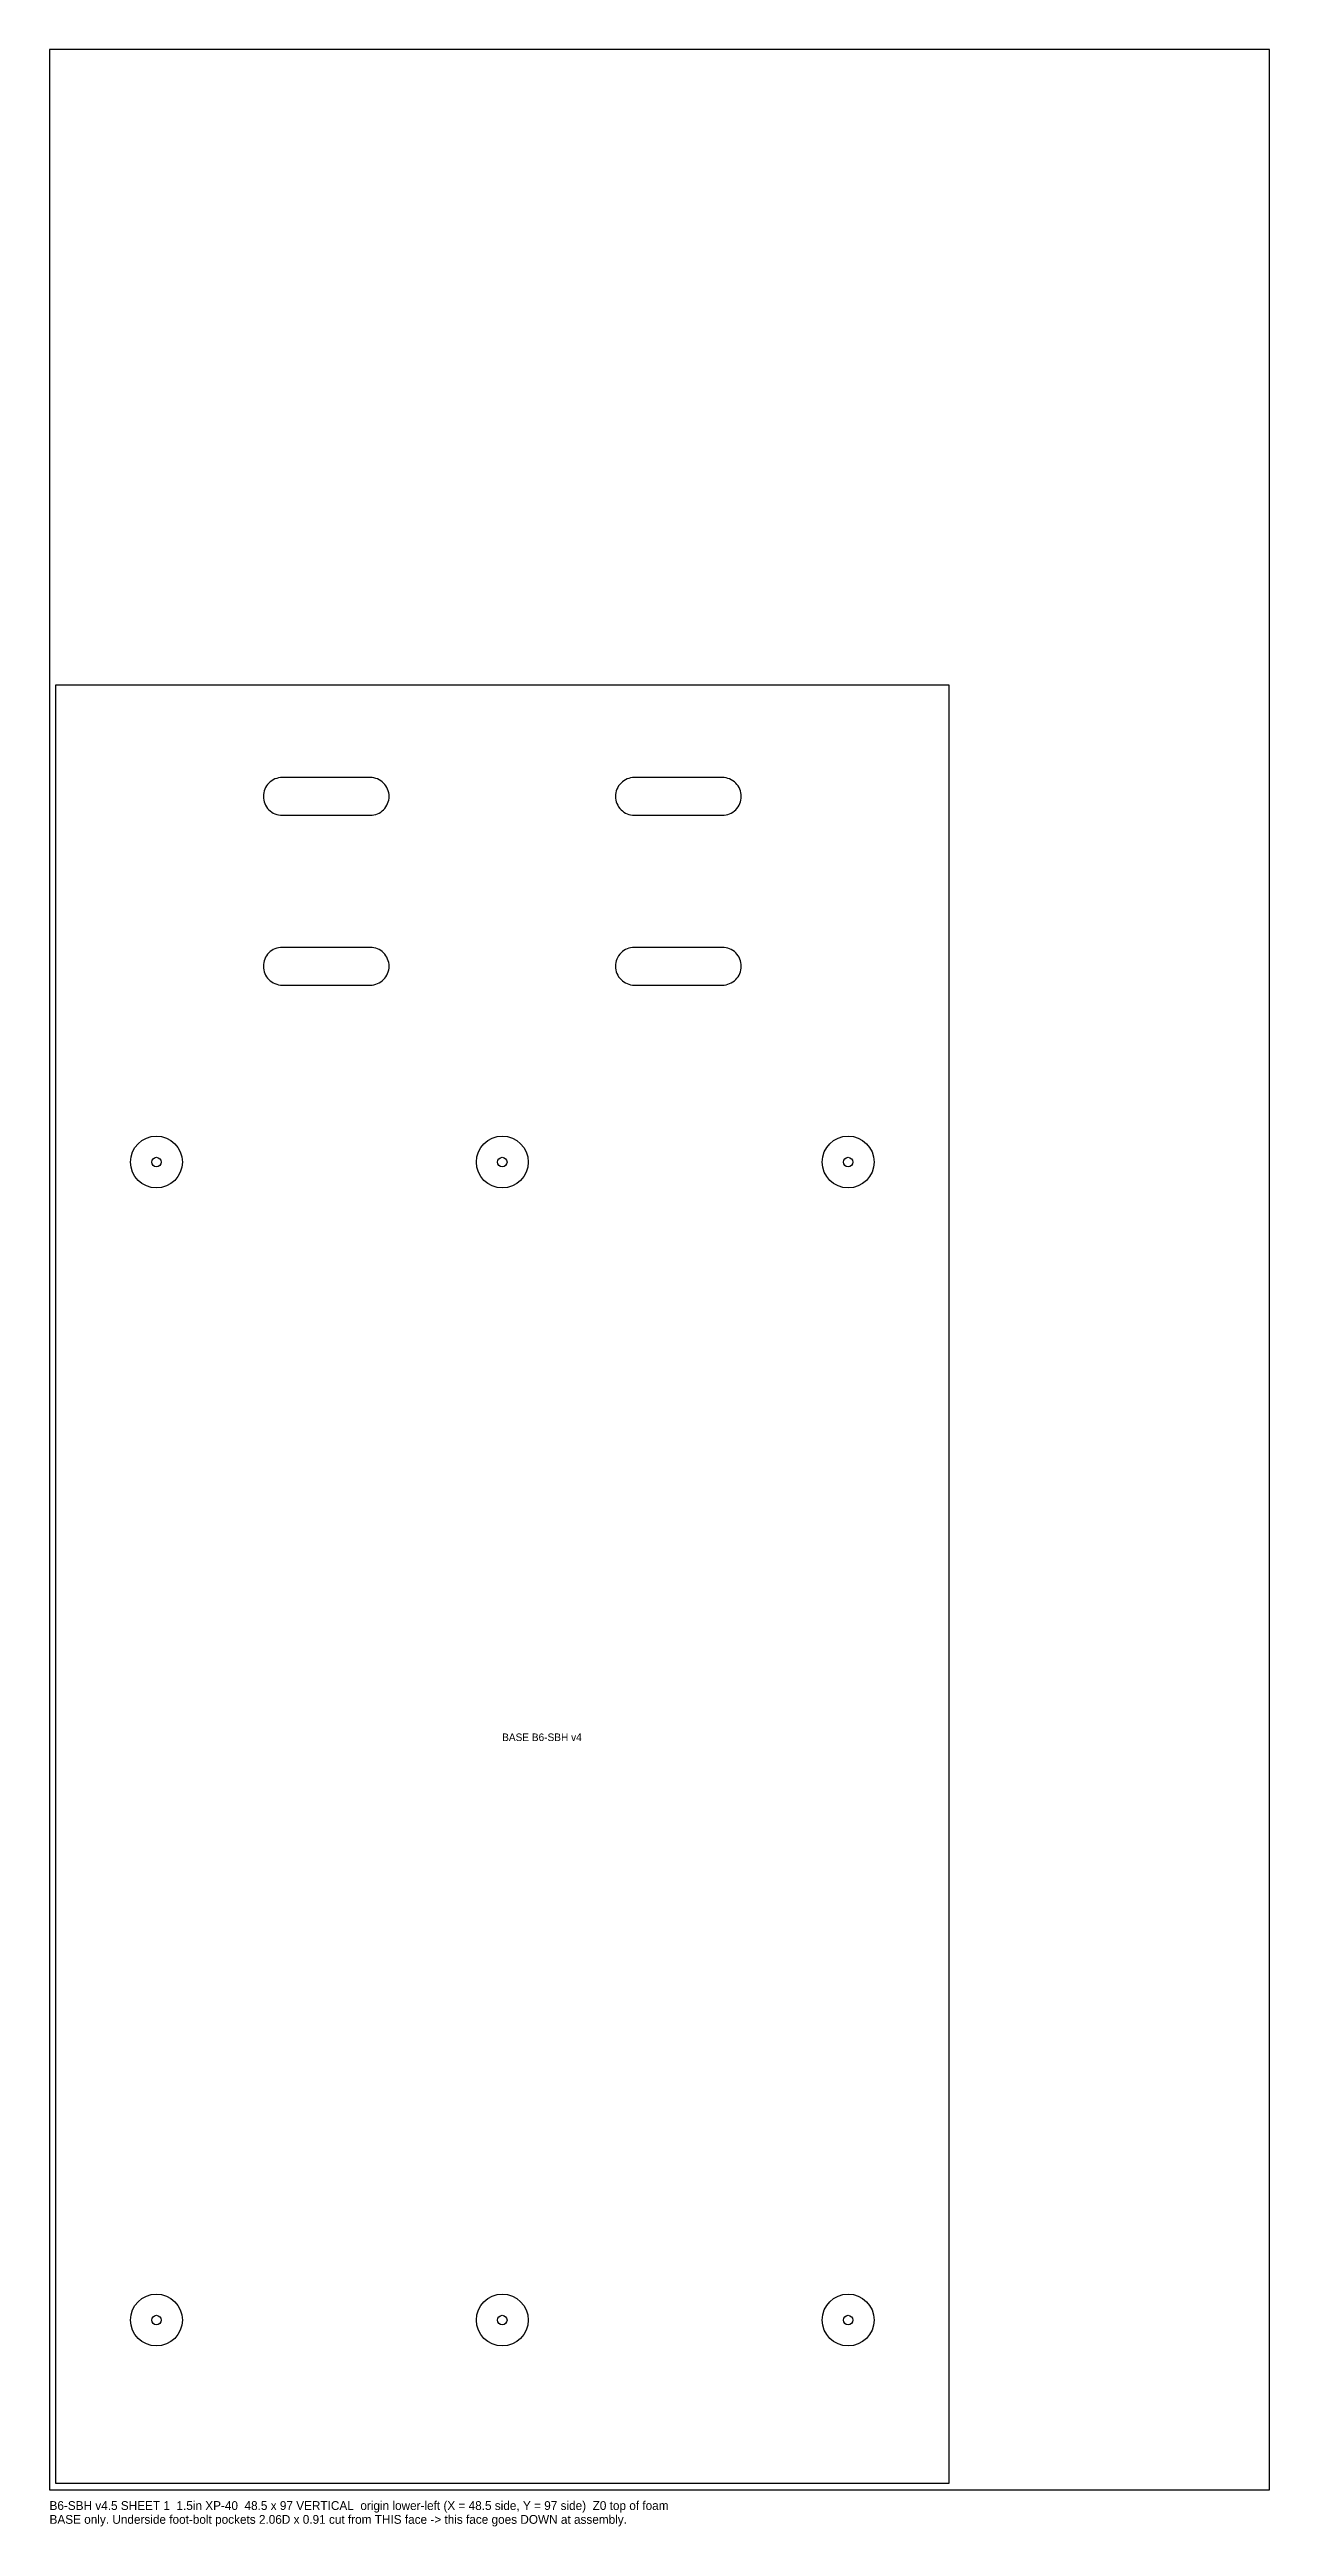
# Model space of a CAD drawing. Extents: x 0 to 48.5, y -1.5 to 97.
import ezdxf

# ---------------------------------------------------------------- set-up
doc = ezdxf.new("R2010")
doc.units = 0
for name, color, linetype in [('DRILL_0.375_THRU', 3, 'Continuous'), ('INSIDE_CUT', 1, 'Continuous'), ('NOTES', 2, 'Continuous'), ('OUTSIDE_PROFILE', 7, 'Continuous'), ('POCKET_2.06D_0.91DEEP', 5, 'Continuous'), ('SHEET', 8, 'Continuous')]:
    doc.layers.add(name, color=color, linetype=linetype)

msp = doc.modelspace()

# ---------------------------------------------------------------- linework, layer by layer
at = {"layer": 'DRILL_0.375_THRU'}
for centre in [(4.25, 52.7798), (18, 52.7798), (31.75, 52.7798), (4.25, 6.75), (18, 6.75), (31.75, 6.75)]:
    msp.add_circle(centre, 0.1875, dxfattribs=at)
at = {"layer": 'INSIDE_CUT'}
for points in [[(12.8963, 66.5769), (12.9677, 66.5948), (13.037, 66.6196), (13.1035, 66.6511), (13.1667, 66.6889), (13.2258, 66.7327), (13.2803, 66.7822), (13.3298, 66.8367), (13.3736, 66.8958), (13.4114, 66.959), (13.4429, 67.0255), (13.4677, 67.0948), (13.4856, 67.1662), (13.4964, 67.239), (13.5, 67.3125), (13.4964, 67.386), (13.4856, 67.4588), (13.4677, 67.5302), (13.4429, 67.5995), (13.4114, 67.666), (13.3736, 67.7292), (13.3298, 67.7883), (13.2803, 67.8428), (13.2258, 67.8923), (13.1667, 67.9361), (13.1035, 67.9739), (13.037, 68.0054), (12.9677, 68.0302), (12.8963, 68.0481), (12.8235, 68.0589), (12.75, 68.0625), (9.25, 68.0625), (9.1765, 68.0589), (9.1037, 68.0481), (9.0323, 68.0302), (8.963, 68.0054), (8.8965, 67.9739), (8.8333, 67.9361), (8.7742, 67.8923), (8.7197, 67.8428), (8.6702, 67.7883), (8.6264, 67.7292), (8.5886, 67.666), (8.5571, 67.5995), (8.5323, 67.5302), (8.5144, 67.4588), (8.5036, 67.386), (8.5, 67.3125), (8.5036, 67.239), (8.5144, 67.1662), (8.5323, 67.0948), (8.5571, 67.0255), (8.5886, 66.959), (8.6264, 66.8958), (8.6702, 66.8367), (8.7197, 66.7822), (8.7742, 66.7327), (8.8333, 66.6889), (8.8965, 66.6511), (8.963, 66.6196), (9.0323, 66.5948), (9.1037, 66.5769), (9.1765, 66.5661), (9.25, 66.5625), (12.75, 66.5625), (12.8235, 66.5661)], [(26.9677, 66.5948), (27.037, 66.6196), (27.1035, 66.6511), (27.1667, 66.6889), (27.2258, 66.7327), (27.2803, 66.7822), (27.3298, 66.8367), (27.3736, 66.8958), (27.4114, 66.959), (27.4429, 67.0255), (27.4677, 67.0948), (27.4856, 67.1662), (27.4964, 67.239), (27.5, 67.3125), (27.4964, 67.386), (27.4856, 67.4588), (27.4677, 67.5302), (27.4429, 67.5995), (27.4114, 67.666), (27.3736, 67.7292), (27.3298, 67.7883), (27.2803, 67.8428), (27.2258, 67.8923), (27.1667, 67.9361), (27.1035, 67.9739), (27.037, 68.0054), (26.9677, 68.0302), (26.8963, 68.0481), (26.8235, 68.0589), (26.75, 68.0625), (23.25, 68.0625), (23.1765, 68.0589), (23.1037, 68.0481), (23.0323, 68.0302), (22.963, 68.0054), (22.8965, 67.9739), (22.8333, 67.9361), (22.7742, 67.8923), (22.7197, 67.8428), (22.6702, 67.7883), (22.6264, 67.7292), (22.5886, 67.666), (22.5571, 67.5995), (22.5323, 67.5302), (22.5144, 67.4588), (22.5036, 67.386), (22.5, 67.3125), (22.5036, 67.239), (22.5144, 67.1662), (22.5323, 67.0948), (22.5571, 67.0255), (22.5886, 66.959), (22.6264, 66.8958), (22.6702, 66.8367), (22.7197, 66.7822), (22.7742, 66.7327), (22.8333, 66.6889), (22.8965, 66.6511), (22.963, 66.6196), (23.0323, 66.5948), (23.1037, 66.5769), (23.1765, 66.5661), (23.25, 66.5625), (26.75, 66.5625), (26.8235, 66.5661), (26.8963, 66.5769)], [(12.75, 59.8125), (12.8235, 59.8161), (12.8963, 59.8269), (12.9677, 59.8448), (13.037, 59.8696), (13.1035, 59.9011), (13.1667, 59.9389), (13.2258, 59.9827), (13.2803, 60.0322), (13.3298, 60.0867), (13.3736, 60.1458), (13.4114, 60.209), (13.4429, 60.2755), (13.4677, 60.3448), (13.4856, 60.4162), (13.4964, 60.489), (13.5, 60.5625), (13.4964, 60.636), (13.4856, 60.7088), (13.4677, 60.7802), (13.4429, 60.8495), (13.4114, 60.916), (13.3736, 60.9792), (13.3298, 61.0383), (13.2803, 61.0928), (13.2258, 61.1423), (13.1667, 61.1861), (13.1035, 61.2239), (13.037, 61.2554), (12.9677, 61.2802), (12.8963, 61.2981), (12.8235, 61.3089), (12.75, 61.3125), (9.25, 61.3125), (9.1765, 61.3089), (9.1037, 61.2981), (9.0323, 61.2802), (8.963, 61.2554), (8.8965, 61.2239), (8.8333, 61.1861), (8.7742, 61.1423), (8.7197, 61.0928), (8.6702, 61.0383), (8.6264, 60.9792), (8.5886, 60.916), (8.5571, 60.8495), (8.5323, 60.7802), (8.5144, 60.7088), (8.5036, 60.636), (8.5, 60.5625), (8.5036, 60.489), (8.5144, 60.4162), (8.5323, 60.3448), (8.5571, 60.2755), (8.5886, 60.209), (8.6264, 60.1458), (8.6702, 60.0867), (8.7197, 60.0322), (8.7742, 59.9827), (8.8333, 59.9389), (8.8965, 59.9011), (8.963, 59.8696), (9.0323, 59.8448), (9.1037, 59.8269), (9.1765, 59.8161), (9.25, 59.8125)], [(26.8235, 59.8161), (26.8963, 59.8269), (26.9677, 59.8448), (27.037, 59.8696), (27.1035, 59.9011), (27.1667, 59.9389), (27.2258, 59.9827), (27.2803, 60.0322), (27.3298, 60.0867), (27.3736, 60.1458), (27.4114, 60.209), (27.4429, 60.2755), (27.4677, 60.3448), (27.4856, 60.4162), (27.4964, 60.489), (27.5, 60.5625), (27.4964, 60.636), (27.4856, 60.7088), (27.4677, 60.7802), (27.4429, 60.8495), (27.4114, 60.916), (27.3736, 60.9792), (27.3298, 61.0383), (27.2803, 61.0928), (27.2258, 61.1423), (27.1667, 61.1861), (27.1035, 61.2239), (27.037, 61.2554), (26.9677, 61.2802), (26.8963, 61.2981), (26.8235, 61.3089), (26.75, 61.3125), (23.25, 61.3125), (23.1765, 61.3089), (23.1037, 61.2981), (23.0323, 61.2802), (22.963, 61.2554), (22.8965, 61.2239), (22.8333, 61.1861), (22.7742, 61.1423), (22.7197, 61.0928), (22.6702, 61.0383), (22.6264, 60.9792), (22.5886, 60.916), (22.5571, 60.8495), (22.5323, 60.7802), (22.5144, 60.7088), (22.5036, 60.636), (22.5, 60.5625), (22.5036, 60.489), (22.5144, 60.4162), (22.5323, 60.3448), (22.5571, 60.2755), (22.5886, 60.209), (22.6264, 60.1458), (22.6702, 60.0867), (22.7197, 60.0322), (22.7742, 59.9827), (22.8333, 59.9389), (22.8965, 59.9011), (22.963, 59.8696), (23.0323, 59.8448), (23.1037, 59.8269), (23.1765, 59.8161), (23.25, 59.8125), (26.75, 59.8125)]]:
    msp.add_lwpolyline(points, close=True, dxfattribs=at)
at = {"layer": 'OUTSIDE_PROFILE'}
msp.add_lwpolyline([(35.75, 0.25), (0.25, 0.25), (0.25, 71.75), (35.75, 71.75)], close=True, dxfattribs=at)
at = {"layer": 'POCKET_2.06D_0.91DEEP'}
for centre in [(4.25, 52.7798), (18, 52.7798), (31.75, 52.7798), (4.25, 6.75), (18, 6.75), (31.75, 6.75)]:
    msp.add_circle(centre, 1.03, dxfattribs=at)
at = {"layer": 'SHEET'}
msp.add_lwpolyline([(0, 0), (48.5, 0), (48.5, 97), (0, 97)], close=True, dxfattribs=at)

# ---------------------------------------------------------------- texts
at = {"layer": 'NOTES'}
for s, height, p in [('BASE B6-SBH v4', 0.3, (17.9939, 29.7649)), ('B6-SBH v4.5 SHEET 1  1.5in XP-40  48.5 x 97 VERTICAL  origin lower-left (X = 48.5 side, Y = 97 side)  Z0 top of foam', 0.35, (0, -0.8)), ('BASE only. Underside foot-bolt pockets 2.06D x 0.91 cut from THIS face -> this face goes DOWN at assembly.', 0.35, (0, -1.35))]:
    msp.add_text(s, height=height, dxfattribs=at).set_placement(p)

doc.saveas('drawing.dxf')
